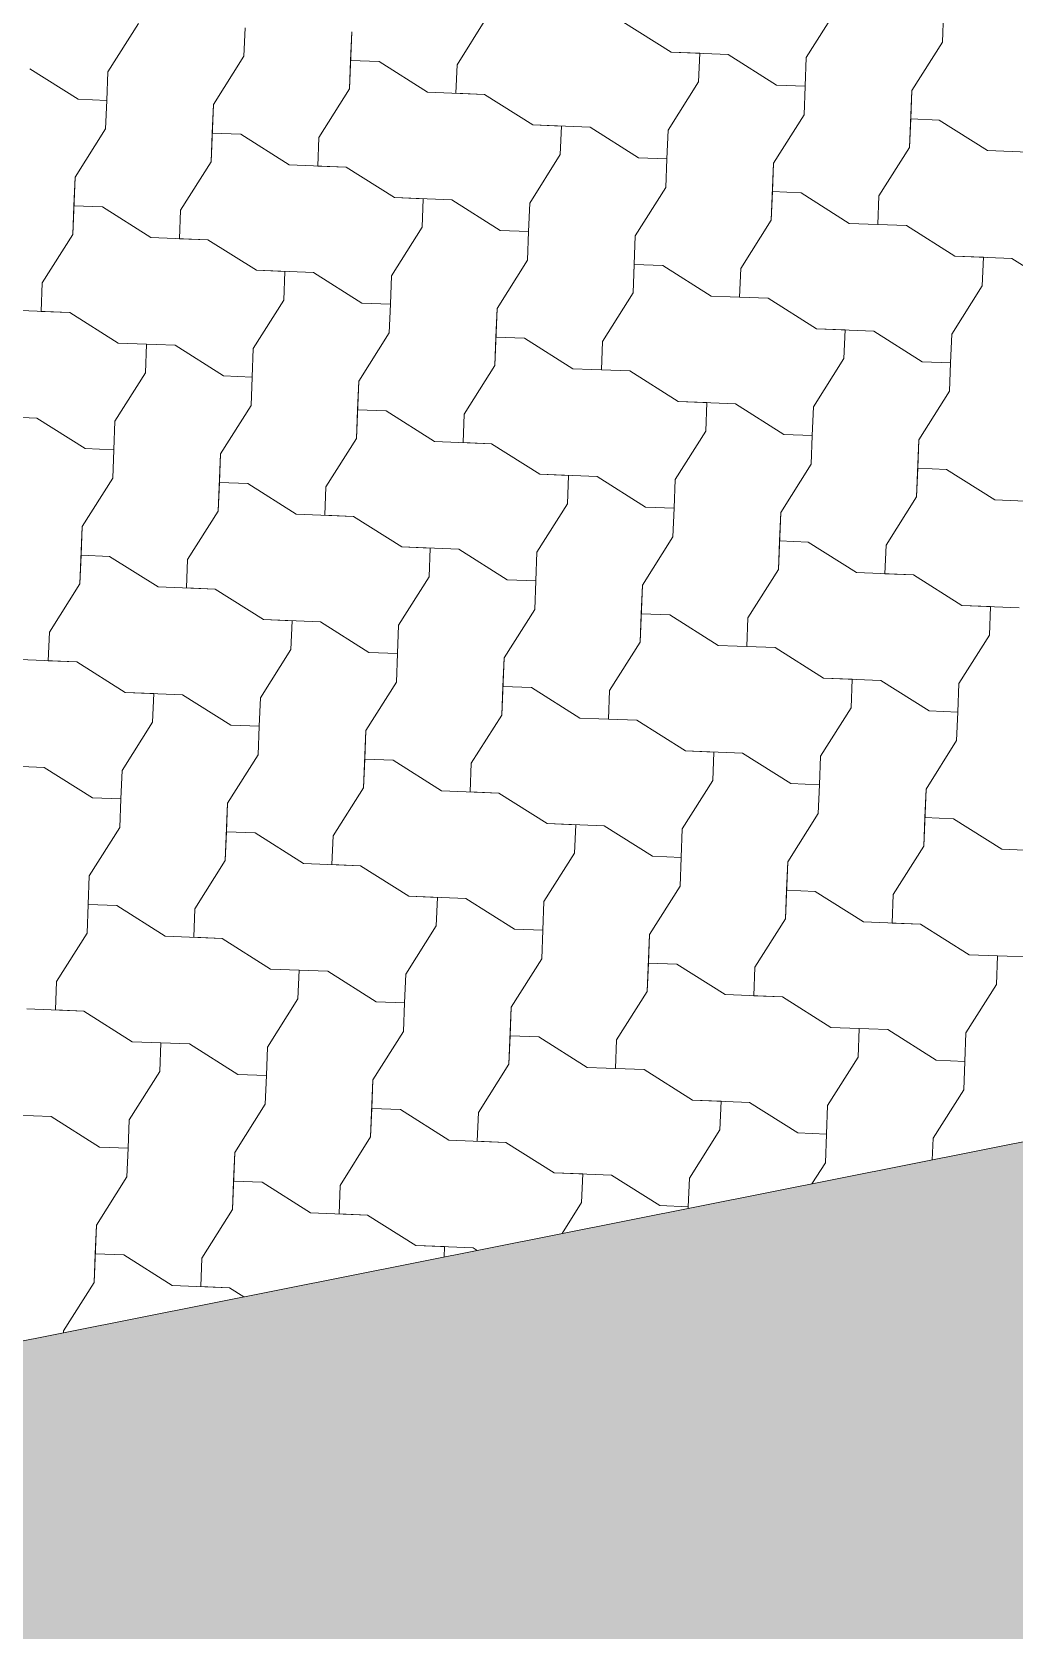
# Model space of a CAD drawing. Header units: metres. Extents: x -111189 to -108577, y -72951 to -72647.
# Drawn here: x -110702.288 to -110701.399, y -72943.309 to -72941.863 of the extents above; entities that cross this region are included whole.
import ezdxf

# ---------------------------------------------------------------- set-up
doc = ezdxf.new("R2010")
doc.units = ezdxf.units.M
doc.header["$MEASUREMENT"] = 0
doc.set_wipeout_variables(frame=1)
doc.linetypes.add('Dot & Dashed', pattern=[0.670278, 0.3175, -0.176389, 0, -0.176389])
doc.linetypes.add('Wipeout_Contour', pattern=[1, 0, -1])
for name, color, linetype in [('Planta Piso -1_1_01 - TERRENO PROPOSTO', 7, 'Continuous'), ('Planta Piso RC_1_0', 7, 'Continuous'), ('Planta Piso RC_1_02 - ESTRADAS', 7, 'Continuous'), ('Planta Piso RC_1_02 - PASSEIOS', 7, 'Continuous')]:
    doc.layers.add(name, color=color, linetype=linetype)

# ---------------------------------------------------------------- blocks, each defined once
blk = doc.blocks.new('*X142', base_point=(-110724.9594, -72968.689))
at = {"layer": 'Planta Piso RC_1_02 - PASSEIOS', "color": 253, "linetype": 'Continuous', "lineweight": 9, "ltscale": 1000}
for p, q in [((-110702.2197, -72941.899), (-110702.1921, -72941.8553)), ((-110701.9035, -72941.8926), (-110701.8759, -72941.8488)), ((-110701.9035, -72941.8926), (-110701.8759, -72941.8488)), ((-110701.7535, -72941.8537), (-110701.7098, -72941.8813)), ((-110701.7535, -72941.8537), (-110701.7098, -72941.8813)), ((-110701.5874, -72941.8862), (-110701.5597, -72941.8424)), ((-110701.4642, -72941.8721), (-110701.4632, -72941.8462)), ((-110701.4642, -72941.8721), (-110701.4632, -72941.8462)), ((-110702.0966, -72941.885), (-110702.0955, -72941.8591)), ((-110702.0966, -72941.885), (-110702.0955, -72941.8591)), ((-110702.0011, -72941.9146), (-110701.999, -72941.8629)), ((-110701.999, -72941.8629), (-110702.0001, -72941.8888)), ((-110702.1242, -72941.9287), (-110702.0966, -72941.885)), ((-110702.1242, -72941.9287), (-110702.0966, -72941.885)), ((-110701.7098, -72941.8813), (-110701.6839, -72941.8823)), ((-110701.7098, -72941.8813), (-110701.658, -72941.8834)), ((-110701.6849, -72941.9082), (-110701.6839, -72941.8823)), ((-110701.658, -72941.8834), (-110701.6143, -72941.911)), ((-110701.4919, -72941.9159), (-110701.4642, -72941.8721)), ((-110701.4919, -72941.9159), (-110701.4642, -72941.8721)), ((-110702.2904, -72941.8962), (-110702.2466, -72941.9239)), ((-110702.2197, -72941.899), (-110702.2207, -72941.9249)), ((-110702.0011, -72941.9146), (-110702.0001, -72941.8888)), ((-110701.9742, -72941.8898), (-110702.0001, -72941.8888)), ((-110701.9742, -72941.8898), (-110701.9304, -72941.9174)), ((-110701.9035, -72941.8926), (-110701.9046, -72941.9185)), ((-110701.9035, -72941.8926), (-110701.9046, -72941.9185)), ((-110701.5874, -72941.8862), (-110701.5884, -72941.912)), ((-110701.7126, -72941.952), (-110701.6849, -72941.9082)), ((-110701.6143, -72941.911), (-110701.5884, -72941.912)), ((-110701.5894, -72941.9379), (-110701.5884, -72941.912)), ((-110701.5894, -72941.9379), (-110701.5884, -72941.912)), ((-110702.2466, -72941.9239), (-110702.2207, -72941.9249)), ((-110702.2218, -72941.9508), (-110702.2207, -72941.9249)), ((-110702.2218, -72941.9508), (-110702.2207, -72941.9249)), ((-110702.0287, -72941.9584), (-110702.0011, -72941.9146)), ((-110702.0287, -72941.9584), (-110702.0011, -72941.9146)), ((-110701.9304, -72941.9174), (-110701.8787, -72941.9195)), ((-110701.8787, -72941.9195), (-110701.9046, -72941.9185)), ((-110701.8787, -72941.9195), (-110701.8349, -72941.9471)), ((-110701.8787, -72941.9195), (-110701.8349, -72941.9471)), ((-110701.4939, -72941.9676), (-110701.4919, -72941.9159)), ((-110701.4919, -72941.9159), (-110701.4929, -72941.9417)), ((-110702.1263, -72941.9805), (-110702.1242, -72941.9287)), ((-110702.1242, -72941.9287), (-110702.1252, -72941.9546)), ((-110701.6171, -72941.9817), (-110701.5894, -72941.9379)), ((-110701.6171, -72941.9817), (-110701.5894, -72941.9379)), ((-110701.4939, -72941.9676), (-110701.4929, -72941.9417)), ((-110701.467, -72941.9427), (-110701.4929, -72941.9417)), ((-110701.467, -72941.9427), (-110701.4233, -72941.9704)), ((-110702.2494, -72941.9945), (-110702.2218, -72941.9508)), ((-110702.2494, -72941.9945), (-110702.2218, -72941.9508)), ((-110702.1263, -72941.9805), (-110702.1252, -72941.9546)), ((-110702.0994, -72941.9556), (-110702.1252, -72941.9546)), ((-110702.0994, -72941.9556), (-110702.0556, -72941.9833)), ((-110701.8349, -72941.9471), (-110701.8091, -72941.9482)), ((-110701.8349, -72941.9471), (-110701.7832, -72941.9492)), ((-110701.8101, -72941.974), (-110701.8091, -72941.9482)), ((-110701.7832, -72941.9492), (-110701.7394, -72941.9768)), ((-110701.7126, -72941.952), (-110701.7136, -72941.9778)), ((-110702.0287, -72941.9584), (-110702.0297, -72941.9843)), ((-110702.0287, -72941.9584), (-110702.0297, -72941.9843)), ((-110701.5216, -72942.0113), (-110701.4939, -72941.9676)), ((-110701.5216, -72942.0113), (-110701.4939, -72941.9676)), ((-110701.4233, -72941.9704), (-110701.3716, -72941.9724)), ((-110702.1539, -72942.0242), (-110702.1263, -72941.9805)), ((-110702.1539, -72942.0242), (-110702.1263, -72941.9805)), ((-110702.0556, -72941.9833), (-110702.0039, -72941.9853)), ((-110702.0039, -72941.9853), (-110702.0297, -72941.9843)), ((-110702.0039, -72941.9853), (-110701.9601, -72942.0129)), ((-110702.0039, -72941.9853), (-110701.9601, -72942.0129)), ((-110701.8377, -72942.0178), (-110701.8101, -72941.974)), ((-110701.7394, -72941.9768), (-110701.7136, -72941.9778)), ((-110701.7146, -72942.0037), (-110701.7136, -72941.9778)), ((-110701.7146, -72942.0037), (-110701.7136, -72941.9778)), ((-110701.6191, -72942.0334), (-110701.6171, -72941.9817)), ((-110701.6171, -72941.9817), (-110701.6181, -72942.0075)), ((-110702.2514, -72942.0463), (-110702.2494, -72941.9945)), ((-110702.2494, -72941.9945), (-110702.2504, -72942.0204)), ((-110701.9601, -72942.0129), (-110701.9342, -72942.014)), ((-110701.9601, -72942.0129), (-110701.9084, -72942.015)), ((-110701.9353, -72942.0398), (-110701.9342, -72942.014)), ((-110701.9084, -72942.015), (-110701.8646, -72942.0426)), ((-110701.7422, -72942.0475), (-110701.7146, -72942.0037)), ((-110701.7422, -72942.0475), (-110701.7146, -72942.0037)), ((-110701.6191, -72942.0334), (-110701.6181, -72942.0075)), ((-110701.5922, -72942.0085), (-110701.6181, -72942.0075)), ((-110701.5922, -72942.0085), (-110701.5485, -72942.0362)), ((-110701.5216, -72942.0113), (-110701.5226, -72942.0372)), ((-110701.5216, -72942.0113), (-110701.5226, -72942.0372)), ((-110702.2514, -72942.0463), (-110702.2504, -72942.0204)), ((-110702.2245, -72942.0214), (-110702.2504, -72942.0204)), ((-110702.2245, -72942.0214), (-110702.1808, -72942.0491)), ((-110702.1539, -72942.0242), (-110702.1549, -72942.0501)), ((-110702.1539, -72942.0242), (-110702.1549, -72942.0501)), ((-110701.8377, -72942.0178), (-110701.8388, -72942.0436)), ((-110701.9629, -72942.0836), (-110701.9353, -72942.0398)), ((-110701.8646, -72942.0426), (-110701.8388, -72942.0436)), ((-110701.8398, -72942.0695), (-110701.8388, -72942.0436)), ((-110701.8398, -72942.0695), (-110701.8388, -72942.0436)), ((-110701.6467, -72942.0772), (-110701.6191, -72942.0334)), ((-110701.6467, -72942.0772), (-110701.6191, -72942.0334)), ((-110701.5485, -72942.0362), (-110701.4967, -72942.0382)), ((-110701.4967, -72942.0382), (-110701.5226, -72942.0372)), ((-110701.4967, -72942.0382), (-110701.453, -72942.0659)), ((-110701.4967, -72942.0382), (-110701.453, -72942.0659)), ((-110702.2791, -72942.09), (-110702.2514, -72942.0463)), ((-110702.2791, -72942.09), (-110702.2514, -72942.0463)), ((-110702.1808, -72942.0491), (-110702.1291, -72942.0511)), ((-110702.1291, -72942.0511), (-110702.1549, -72942.0501)), ((-110702.1291, -72942.0511), (-110702.0853, -72942.0787)), ((-110702.1291, -72942.0511), (-110702.0853, -72942.0787)), ((-110701.7443, -72942.0992), (-110701.7422, -72942.0475)), ((-110701.7422, -72942.0475), (-110701.7433, -72942.0733)), ((-110701.8674, -72942.1133), (-110701.8398, -72942.0695)), ((-110701.8674, -72942.1133), (-110701.8398, -72942.0695)), ((-110701.453, -72942.0659), (-110701.4271, -72942.0669)), ((-110701.453, -72942.0659), (-110701.4012, -72942.0679)), ((-110701.4281, -72942.0928), (-110701.4271, -72942.0669)), ((-110701.4012, -72942.0679), (-110701.3575, -72942.0956)), ((-110702.0853, -72942.0787), (-110702.0594, -72942.0798)), ((-110702.0853, -72942.0787), (-110702.0336, -72942.0808)), ((-110702.0605, -72942.1056), (-110702.0594, -72942.0798)), ((-110702.0336, -72942.0808), (-110701.9898, -72942.1084)), ((-110701.9629, -72942.0836), (-110701.9639, -72942.1095)), ((-110701.7443, -72942.0992), (-110701.7433, -72942.0733)), ((-110701.7174, -72942.0744), (-110701.7433, -72942.0733)), ((-110701.7174, -72942.0744), (-110701.6736, -72942.102)), ((-110701.6467, -72942.0772), (-110701.6478, -72942.103)), ((-110701.6467, -72942.0772), (-110701.6478, -72942.103)), ((-110702.2791, -72942.09), (-110702.2801, -72942.1159)), ((-110702.2791, -72942.09), (-110702.2801, -72942.1159)), ((-110701.7719, -72942.143), (-110701.7443, -72942.0992)), ((-110701.7719, -72942.143), (-110701.7443, -72942.0992)), ((-110701.6736, -72942.102), (-110701.6219, -72942.104)), ((-110701.4558, -72942.1365), (-110701.4281, -72942.0928)), ((-110702.306, -72942.1149), (-110702.2542, -72942.1169)), ((-110702.2542, -72942.1169), (-110702.2801, -72942.1159)), ((-110702.0881, -72942.1494), (-110702.0605, -72942.1056)), ((-110701.9898, -72942.1084), (-110701.9639, -72942.1095)), ((-110701.965, -72942.1353), (-110701.9639, -72942.1095)), ((-110701.965, -72942.1353), (-110701.9639, -72942.1095)), ((-110701.8695, -72942.165), (-110701.8674, -72942.1133)), ((-110701.8674, -72942.1133), (-110701.8684, -72942.1391)), ((-110701.6219, -72942.104), (-110701.6478, -72942.103)), ((-110701.6219, -72942.104), (-110701.5781, -72942.1317)), ((-110701.6219, -72942.104), (-110701.5781, -72942.1317)), ((-110702.2542, -72942.1169), (-110702.2105, -72942.1446)), ((-110702.2542, -72942.1169), (-110702.2105, -72942.1446)), ((-110702.2105, -72942.1446), (-110702.1846, -72942.1456)), ((-110702.2105, -72942.1446), (-110702.1587, -72942.1466)), ((-110701.9926, -72942.1791), (-110701.965, -72942.1353)), ((-110701.9926, -72942.1791), (-110701.965, -72942.1353)), ((-110701.8695, -72942.165), (-110701.8684, -72942.1391)), ((-110701.8426, -72942.1402), (-110701.8684, -72942.1391)), ((-110701.8426, -72942.1402), (-110701.7988, -72942.1678)), ((-110701.7719, -72942.143), (-110701.7729, -72942.1688)), ((-110701.7719, -72942.143), (-110701.7729, -72942.1688)), ((-110701.5781, -72942.1317), (-110701.5523, -72942.1327)), ((-110701.5781, -72942.1317), (-110701.5264, -72942.1337)), ((-110701.5533, -72942.1586), (-110701.5523, -72942.1327)), ((-110701.5264, -72942.1337), (-110701.4826, -72942.1614)), ((-110701.4558, -72942.1365), (-110701.4568, -72942.1624)), ((-110702.1856, -72942.1714), (-110702.1846, -72942.1456)), ((-110702.1587, -72942.1466), (-110702.115, -72942.1742)), ((-110702.0881, -72942.1494), (-110702.0891, -72942.1753)), ((-110701.5809, -72942.2023), (-110701.5533, -72942.1586)), ((-110702.2133, -72942.2152), (-110702.1856, -72942.1714)), ((-110702.115, -72942.1742), (-110702.0891, -72942.1753)), ((-110701.8971, -72942.2088), (-110701.8695, -72942.165)), ((-110701.8971, -72942.2088), (-110701.8695, -72942.165)), ((-110701.7988, -72942.1678), (-110701.7471, -72942.1698)), ((-110701.7471, -72942.1698), (-110701.7729, -72942.1688)), ((-110701.7471, -72942.1698), (-110701.7033, -72942.1975)), ((-110701.7471, -72942.1698), (-110701.7033, -72942.1975)), ((-110701.4826, -72942.1614), (-110701.4568, -72942.1624)), ((-110701.4578, -72942.1882), (-110701.4568, -72942.1624)), ((-110701.4578, -72942.1882), (-110701.4568, -72942.1624)), ((-110702.0901, -72942.2011), (-110702.0891, -72942.1753)), ((-110702.0901, -72942.2011), (-110702.0891, -72942.1753)), ((-110701.9946, -72942.2308), (-110701.9926, -72942.1791)), ((-110701.9926, -72942.1791), (-110701.9936, -72942.2049)), ((-110701.4854, -72942.232), (-110701.4578, -72942.1882)), ((-110701.4854, -72942.232), (-110701.4578, -72942.1882)), ((-110702.1178, -72942.2449), (-110702.0901, -72942.2011)), ((-110702.1178, -72942.2449), (-110702.0901, -72942.2011)), ((-110701.7033, -72942.1975), (-110701.6775, -72942.1985)), ((-110701.7033, -72942.1975), (-110701.6516, -72942.1995)), ((-110701.6785, -72942.2244), (-110701.6775, -72942.1985)), ((-110701.6516, -72942.1995), (-110701.6078, -72942.2272)), ((-110701.5809, -72942.2023), (-110701.582, -72942.2282)), ((-110702.3356, -72942.2104), (-110702.2839, -72942.2124)), ((-110702.2839, -72942.2124), (-110702.2402, -72942.24)), ((-110702.2133, -72942.2152), (-110702.2143, -72942.2411)), ((-110701.9946, -72942.2308), (-110701.9936, -72942.2049)), ((-110701.9678, -72942.206), (-110701.9936, -72942.2049)), ((-110701.9678, -72942.206), (-110701.924, -72942.2336)), ((-110701.8971, -72942.2088), (-110701.8981, -72942.2346)), ((-110701.8971, -72942.2088), (-110701.8981, -72942.2346)), ((-110702.0223, -72942.2746), (-110701.9946, -72942.2308)), ((-110702.0223, -72942.2746), (-110701.9946, -72942.2308)), ((-110701.7061, -72942.2681), (-110701.6785, -72942.2244)), ((-110701.6078, -72942.2272), (-110701.582, -72942.2282)), ((-110701.583, -72942.2541), (-110701.582, -72942.2282)), ((-110701.583, -72942.2541), (-110701.582, -72942.2282)), ((-110701.4875, -72942.2837), (-110701.4854, -72942.232)), ((-110701.4854, -72942.232), (-110701.4865, -72942.2579)), ((-110702.2402, -72942.24), (-110702.2143, -72942.2411)), ((-110702.2153, -72942.2669), (-110702.2143, -72942.2411)), ((-110702.2153, -72942.2669), (-110702.2143, -72942.2411)), ((-110702.1198, -72942.2966), (-110702.1178, -72942.2449)), ((-110702.1178, -72942.2449), (-110702.1188, -72942.2708)), ((-110701.924, -72942.2336), (-110701.8723, -72942.2357)), ((-110701.8723, -72942.2357), (-110701.8981, -72942.2346)), ((-110701.8723, -72942.2357), (-110701.8285, -72942.2633)), ((-110701.8723, -72942.2357), (-110701.8285, -72942.2633)), ((-110701.6106, -72942.2978), (-110701.583, -72942.2541)), ((-110701.6106, -72942.2978), (-110701.583, -72942.2541)), ((-110701.4875, -72942.2837), (-110701.4865, -72942.2579)), ((-110701.4606, -72942.2589), (-110701.4865, -72942.2579)), ((-110701.4606, -72942.2589), (-110701.4168, -72942.2865)), ((-110702.2429, -72942.3107), (-110702.2153, -72942.2669)), ((-110702.2429, -72942.3107), (-110702.2153, -72942.2669)), ((-110702.1198, -72942.2966), (-110702.1188, -72942.2708)), ((-110702.0929, -72942.2718), (-110702.1188, -72942.2708)), ((-110702.0929, -72942.2718), (-110702.0492, -72942.2994)), ((-110702.0223, -72942.2746), (-110702.0233, -72942.3004)), ((-110702.0223, -72942.2746), (-110702.0233, -72942.3004)), ((-110701.8285, -72942.2633), (-110701.8026, -72942.2643)), ((-110701.8285, -72942.2633), (-110701.7768, -72942.2653)), ((-110701.8037, -72942.2902), (-110701.8026, -72942.2643)), ((-110701.7768, -72942.2653), (-110701.733, -72942.293)), ((-110701.7061, -72942.2681), (-110701.7071, -72942.294)), ((-110701.5151, -72942.3275), (-110701.4875, -72942.2837)), ((-110701.5151, -72942.3275), (-110701.4875, -72942.2837)), ((-110701.4168, -72942.2865), (-110701.3651, -72942.2886)), ((-110702.1475, -72942.3404), (-110702.1198, -72942.2966)), ((-110702.1475, -72942.3404), (-110702.1198, -72942.2966)), ((-110702.0492, -72942.2994), (-110701.9974, -72942.3015)), ((-110701.9974, -72942.3015), (-110702.0233, -72942.3004)), ((-110701.9974, -72942.3015), (-110701.9537, -72942.3291)), ((-110701.9974, -72942.3015), (-110701.9537, -72942.3291)), ((-110701.8313, -72942.3339), (-110701.8037, -72942.2902)), ((-110701.733, -72942.293), (-110701.7071, -72942.294)), ((-110701.7082, -72942.3199), (-110701.7071, -72942.294)), ((-110701.7082, -72942.3199), (-110701.7071, -72942.294)), ((-110701.6127, -72942.3495), (-110701.6106, -72942.2978)), ((-110701.6106, -72942.2978), (-110701.6116, -72942.3237)), ((-110702.245, -72942.3624), (-110702.2429, -72942.3107)), ((-110702.2429, -72942.3107), (-110702.244, -72942.3366)), ((-110701.9537, -72942.3291), (-110701.9278, -72942.3301)), ((-110701.9537, -72942.3291), (-110701.902, -72942.3311)), ((-110701.9288, -72942.356), (-110701.9278, -72942.3301)), ((-110701.902, -72942.3311), (-110701.8582, -72942.3588)), ((-110701.7358, -72942.3636), (-110701.7082, -72942.3199)), ((-110701.7358, -72942.3636), (-110701.7082, -72942.3199)), ((-110701.6127, -72942.3495), (-110701.6116, -72942.3237)), ((-110701.5858, -72942.3247), (-110701.6116, -72942.3237)), ((-110701.5858, -72942.3247), (-110701.542, -72942.3523)), ((-110701.5151, -72942.3275), (-110701.5162, -72942.3534)), ((-110701.5151, -72942.3275), (-110701.5162, -72942.3534)), ((-110702.245, -72942.3624), (-110702.244, -72942.3366)), ((-110702.2181, -72942.3376), (-110702.244, -72942.3366)), ((-110702.2181, -72942.3376), (-110702.1743, -72942.3652)), ((-110702.1475, -72942.3404), (-110702.1485, -72942.3662)), ((-110702.1475, -72942.3404), (-110702.1485, -72942.3662)), ((-110701.8313, -72942.3339), (-110701.8323, -72942.3598)), ((-110701.9565, -72942.3998), (-110701.9288, -72942.356)), ((-110701.8582, -72942.3588), (-110701.8323, -72942.3598)), ((-110701.8333, -72942.3857), (-110701.8323, -72942.3598)), ((-110701.8333, -72942.3857), (-110701.8323, -72942.3598)), ((-110701.6403, -72942.3933), (-110701.6127, -72942.3495)), ((-110701.6403, -72942.3933), (-110701.6127, -72942.3495)), ((-110701.542, -72942.3523), (-110701.4903, -72942.3544)), ((-110701.4903, -72942.3544), (-110701.5162, -72942.3534)), ((-110701.4903, -72942.3544), (-110701.4465, -72942.382)), ((-110701.4903, -72942.3544), (-110701.4465, -72942.382)), ((-110702.2726, -72942.4062), (-110702.245, -72942.3624)), ((-110702.2726, -72942.4062), (-110702.245, -72942.3624)), ((-110702.1743, -72942.3652), (-110702.1226, -72942.3673)), ((-110702.1226, -72942.3673), (-110702.1485, -72942.3662)), ((-110702.1226, -72942.3673), (-110702.0789, -72942.3949)), ((-110702.1226, -72942.3673), (-110702.0789, -72942.3949)), ((-110701.7379, -72942.4154), (-110701.7358, -72942.3636)), ((-110701.7358, -72942.3636), (-110701.7368, -72942.3895)), ((-110701.861, -72942.4294), (-110701.8333, -72942.3857)), ((-110701.861, -72942.4294), (-110701.8333, -72942.3857)), ((-110701.7379, -72942.4154), (-110701.7368, -72942.3895)), ((-110701.711, -72942.3905), (-110701.7368, -72942.3895)), ((-110701.711, -72942.3905), (-110701.6672, -72942.4182)), ((-110701.4465, -72942.382), (-110701.4207, -72942.3831)), ((-110701.4465, -72942.382), (-110701.3948, -72942.3841)), ((-110701.4217, -72942.4089), (-110701.4207, -72942.3831)), ((-110702.0789, -72942.3949), (-110702.053, -72942.3959)), ((-110702.0789, -72942.3949), (-110702.0271, -72942.397)), ((-110702.054, -72942.4218), (-110702.053, -72942.3959)), ((-110702.0271, -72942.397), (-110701.9834, -72942.4246)), ((-110701.9565, -72942.3998), (-110701.9575, -72942.4256)), ((-110701.6403, -72942.3933), (-110701.6413, -72942.4192)), ((-110701.6403, -72942.3933), (-110701.6413, -72942.4192)), ((-110702.2726, -72942.4062), (-110702.2737, -72942.4321)), ((-110702.2726, -72942.4062), (-110702.2737, -72942.4321)), ((-110701.7655, -72942.4591), (-110701.7379, -72942.4154)), ((-110701.7655, -72942.4591), (-110701.7379, -72942.4154)), ((-110701.6672, -72942.4182), (-110701.6155, -72942.4202)), ((-110701.6155, -72942.4202), (-110701.6413, -72942.4192)), ((-110701.6155, -72942.4202), (-110701.5717, -72942.4478)), ((-110701.6155, -72942.4202), (-110701.5717, -72942.4478)), ((-110701.4493, -72942.4527), (-110701.4217, -72942.4089)), ((-110702.2995, -72942.431), (-110702.2478, -72942.4331)), ((-110702.2478, -72942.4331), (-110702.2737, -72942.4321)), ((-110702.2478, -72942.4331), (-110702.204, -72942.4607)), ((-110702.2478, -72942.4331), (-110702.204, -72942.4607)), ((-110702.0816, -72942.4656), (-110702.054, -72942.4218)), ((-110701.9834, -72942.4246), (-110701.9575, -72942.4256)), ((-110701.9585, -72942.4515), (-110701.9575, -72942.4256)), ((-110701.9585, -72942.4515), (-110701.9575, -72942.4256)), ((-110701.863, -72942.4812), (-110701.861, -72942.4294)), ((-110701.861, -72942.4294), (-110701.862, -72942.4553)), ((-110701.5717, -72942.4478), (-110701.5458, -72942.4489)), ((-110701.5717, -72942.4478), (-110701.52, -72942.4499)), ((-110701.5469, -72942.4747), (-110701.5458, -72942.4489)), ((-110702.204, -72942.4607), (-110702.1782, -72942.4617)), ((-110702.204, -72942.4607), (-110702.1523, -72942.4628)), ((-110702.1792, -72942.4876), (-110702.1782, -72942.4617)), ((-110702.1523, -72942.4628), (-110702.1085, -72942.4904)), ((-110701.9862, -72942.4952), (-110701.9585, -72942.4515)), ((-110701.9862, -72942.4952), (-110701.9585, -72942.4515)), ((-110701.863, -72942.4812), (-110701.862, -72942.4553)), ((-110701.8361, -72942.4563), (-110701.862, -72942.4553)), ((-110701.8361, -72942.4563), (-110701.7924, -72942.484)), ((-110701.7655, -72942.4591), (-110701.7665, -72942.485)), ((-110701.7655, -72942.4591), (-110701.7665, -72942.485)), ((-110701.52, -72942.4499), (-110701.4762, -72942.4775)), ((-110701.4493, -72942.4527), (-110701.4503, -72942.4785)), ((-110702.0816, -72942.4656), (-110702.0827, -72942.4914)), ((-110701.5745, -72942.5185), (-110701.5469, -72942.4747)), ((-110701.4762, -72942.4775), (-110701.4503, -72942.4785)), ((-110702.2068, -72942.5314), (-110702.1792, -72942.4876)), ((-110702.1085, -72942.4904), (-110702.0827, -72942.4914)), ((-110702.0837, -72942.5173), (-110702.0827, -72942.4914)), ((-110702.0837, -72942.5173), (-110702.0827, -72942.4914)), ((-110701.8907, -72942.5249), (-110701.863, -72942.4812)), ((-110701.8907, -72942.5249), (-110701.863, -72942.4812)), ((-110701.7924, -72942.484), (-110701.7407, -72942.486)), ((-110701.7407, -72942.486), (-110701.7665, -72942.485)), ((-110701.7407, -72942.486), (-110701.6969, -72942.5136)), ((-110701.7407, -72942.486), (-110701.6969, -72942.5136)), ((-110701.4514, -72942.5044), (-110701.4503, -72942.4785)), ((-110701.4514, -72942.5044), (-110701.4503, -72942.4785)), ((-110701.9882, -72942.547), (-110701.9862, -72942.4952)), ((-110701.9862, -72942.4952), (-110701.9872, -72942.5211)), ((-110701.479, -72942.5482), (-110701.4514, -72942.5044)), ((-110701.479, -72942.5482), (-110701.4514, -72942.5044)), ((-110702.1113, -72942.5611), (-110702.0837, -72942.5173)), ((-110702.1113, -72942.5611), (-110702.0837, -72942.5173)), ((-110701.9882, -72942.547), (-110701.9872, -72942.5211)), ((-110701.9613, -72942.5221), (-110701.9872, -72942.5211)), ((-110701.6969, -72942.5136), (-110701.671, -72942.5147)), ((-110701.6969, -72942.5136), (-110701.6452, -72942.5157)), ((-110701.672, -72942.5405), (-110701.671, -72942.5147)), ((-110701.6452, -72942.5157), (-110701.6014, -72942.5433)), ((-110701.5745, -72942.5185), (-110701.5755, -72942.5444)), ((-110702.3292, -72942.5265), (-110702.2775, -72942.5286)), ((-110702.2775, -72942.5286), (-110702.2337, -72942.5562)), ((-110702.2068, -72942.5314), (-110702.2079, -72942.5572)), ((-110701.9613, -72942.5221), (-110701.9176, -72942.5498)), ((-110701.8907, -72942.5249), (-110701.8917, -72942.5508)), ((-110701.8907, -72942.5249), (-110701.8917, -72942.5508)), ((-110702.0158, -72942.5907), (-110701.9882, -72942.547)), ((-110702.0158, -72942.5907), (-110701.9882, -72942.547)), ((-110701.9176, -72942.5498), (-110701.8658, -72942.5518)), ((-110701.6997, -72942.5843), (-110701.672, -72942.5405)), ((-110701.6014, -72942.5433), (-110701.5755, -72942.5444)), ((-110701.5766, -72942.5702), (-110701.5755, -72942.5444)), ((-110701.5766, -72942.5702), (-110701.5755, -72942.5444)), ((-110701.4811, -72942.5999), (-110701.479, -72942.5482)), ((-110701.479, -72942.5482), (-110701.48, -72942.574)), ((-110702.2337, -72942.5562), (-110702.2079, -72942.5572)), ((-110702.2089, -72942.5831), (-110702.2079, -72942.5572)), ((-110702.2089, -72942.5831), (-110702.2079, -72942.5572)), ((-110702.1134, -72942.6128), (-110702.1113, -72942.5611)), ((-110702.1113, -72942.5611), (-110702.1124, -72942.5869)), ((-110701.8658, -72942.5518), (-110701.8917, -72942.5508)), ((-110701.8658, -72942.5518), (-110701.8221, -72942.5795)), ((-110701.8658, -72942.5518), (-110701.8221, -72942.5795)), ((-110701.6042, -72942.614), (-110701.5766, -72942.5702)), ((-110701.6042, -72942.614), (-110701.5766, -72942.5702)), ((-110701.4811, -72942.5999), (-110701.48, -72942.574)), ((-110701.4542, -72942.5751), (-110701.48, -72942.574)), ((-110701.4542, -72942.5751), (-110701.4104, -72942.6027)), ((-110702.2365, -72942.6269), (-110702.2089, -72942.5831)), ((-110702.2365, -72942.6269), (-110702.2089, -72942.5831)), ((-110702.1134, -72942.6128), (-110702.1124, -72942.5869)), ((-110702.0865, -72942.5879), (-110702.1124, -72942.5869)), ((-110702.0865, -72942.5879), (-110702.0427, -72942.6156)), ((-110702.0158, -72942.5907), (-110702.0169, -72942.6166)), ((-110702.0158, -72942.5907), (-110702.0169, -72942.6166)), ((-110701.8221, -72942.5795), (-110701.7962, -72942.5805)), ((-110701.8221, -72942.5795), (-110701.7703, -72942.5815)), ((-110701.7972, -72942.6063), (-110701.7962, -72942.5805)), ((-110701.7703, -72942.5815), (-110701.7266, -72942.6091)), ((-110701.6997, -72942.5843), (-110701.7007, -72942.6102)), ((-110701.8249, -72942.6501), (-110701.7972, -72942.6063)), ((-110701.5087, -72942.6437), (-110701.4811, -72942.5999)), ((-110701.5087, -72942.6437), (-110701.4811, -72942.5999)), ((-110701.4104, -72942.6027), (-110701.3587, -72942.6047)), ((-110702.141, -72942.6565), (-110702.1134, -72942.6128)), ((-110702.141, -72942.6565), (-110702.1134, -72942.6128)), ((-110702.0427, -72942.6156), (-110701.991, -72942.6176)), ((-110701.991, -72942.6176), (-110702.0169, -72942.6166)), ((-110701.991, -72942.6176), (-110701.9472, -72942.6453)), ((-110701.991, -72942.6176), (-110701.9472, -72942.6453)), ((-110701.7266, -72942.6091), (-110701.7007, -72942.6102)), ((-110701.7017, -72942.636), (-110701.7007, -72942.6102)), ((-110701.7017, -72942.636), (-110701.7007, -72942.6102)), ((-110701.6062, -72942.6657), (-110701.6042, -72942.614)), ((-110701.6042, -72942.614), (-110701.6052, -72942.6398)), ((-110702.2386, -72942.6786), (-110702.2365, -72942.6269)), ((-110702.2365, -72942.6269), (-110702.2375, -72942.6527)), ((-110701.7294, -72942.6798), (-110701.7017, -72942.636)), ((-110701.7294, -72942.6798), (-110701.7017, -72942.636)), ((-110701.9472, -72942.6453), (-110701.9214, -72942.6463)), ((-110701.9472, -72942.6453), (-110701.8955, -72942.6473)), ((-110701.9224, -72942.6721), (-110701.9214, -72942.6463)), ((-110701.8955, -72942.6473), (-110701.8517, -72942.6749)), ((-110701.8249, -72942.6501), (-110701.8259, -72942.676)), ((-110701.6062, -72942.6657), (-110701.6052, -72942.6398)), ((-110701.5794, -72942.6409), (-110701.6052, -72942.6398)), ((-110701.5794, -72942.6409), (-110701.5356, -72942.6685)), ((-110701.5087, -72942.6437), (-110701.5097, -72942.6695)), ((-110701.5087, -72942.6437), (-110701.5097, -72942.6695)), ((-110702.2386, -72942.6786), (-110702.2375, -72942.6527)), ((-110702.2117, -72942.6537), (-110702.2375, -72942.6527)), ((-110702.2117, -72942.6537), (-110702.1679, -72942.6814)), ((-110702.141, -72942.6565), (-110702.142, -72942.6824)), ((-110702.141, -72942.6565), (-110702.142, -72942.6824)), ((-110701.6339, -72942.7095), (-110701.6062, -72942.6657)), ((-110701.6339, -72942.7095), (-110701.6062, -72942.6657)), ((-110702.2662, -72942.7224), (-110702.2386, -72942.6786)), ((-110702.2662, -72942.7224), (-110702.2386, -72942.6786)), ((-110701.95, -72942.7159), (-110701.9224, -72942.6721)), ((-110701.8517, -72942.6749), (-110701.8259, -72942.676)), ((-110701.8269, -72942.7018), (-110701.8259, -72942.676)), ((-110701.8269, -72942.7018), (-110701.8259, -72942.676)), ((-110701.7314, -72942.7315), (-110701.7294, -72942.6798)), ((-110701.7294, -72942.6798), (-110701.7304, -72942.7057)), ((-110701.5356, -72942.6685), (-110701.4839, -72942.6706)), ((-110701.4839, -72942.6706), (-110701.5097, -72942.6695)), ((-110701.4839, -72942.6706), (-110701.4401, -72942.6982)), ((-110701.4839, -72942.6706), (-110701.4401, -72942.6982)), ((-110702.1679, -72942.6814), (-110702.1162, -72942.6834)), ((-110702.1162, -72942.6834), (-110702.142, -72942.6824)), ((-110702.1162, -72942.6834), (-110702.0724, -72942.7111)), ((-110702.1162, -72942.6834), (-110702.0724, -72942.7111)), ((-110701.8545, -72942.7456), (-110701.8269, -72942.7018)), ((-110701.8545, -72942.7456), (-110701.8269, -72942.7018)), ((-110701.7314, -72942.7315), (-110701.7304, -72942.7057)), ((-110701.7045, -72942.7067), (-110701.7304, -72942.7057)), ((-110701.7045, -72942.7067), (-110701.6608, -72942.7343)), ((-110701.6339, -72942.7095), (-110701.6349, -72942.7353)), ((-110701.6339, -72942.7095), (-110701.6349, -72942.7353)), ((-110701.4401, -72942.6982), (-110701.4142, -72942.6992)), ((-110701.4401, -72942.6982), (-110701.3884, -72942.7002)), ((-110701.4153, -72942.7251), (-110701.4142, -72942.6992)), ((-110702.2662, -72942.7224), (-110702.2672, -72942.7482)), ((-110702.2662, -72942.7224), (-110702.2672, -72942.7482)), ((-110702.0724, -72942.7111), (-110702.0466, -72942.7121)), ((-110702.0724, -72942.7111), (-110702.0207, -72942.7131)), ((-110702.0476, -72942.738), (-110702.0466, -72942.7121)), ((-110702.0207, -72942.7131), (-110701.9769, -72942.7408)), ((-110701.95, -72942.7159), (-110701.9511, -72942.7418)), ((-110702.0752, -72942.7817), (-110702.0476, -72942.738)), ((-110701.7591, -72942.7753), (-110701.7314, -72942.7315)), ((-110701.7591, -72942.7753), (-110701.7314, -72942.7315)), ((-110701.6608, -72942.7343), (-110701.609, -72942.7364)), ((-110701.609, -72942.7364), (-110701.6349, -72942.7353)), ((-110701.609, -72942.7364), (-110701.5653, -72942.764)), ((-110701.609, -72942.7364), (-110701.5653, -72942.764)), ((-110701.4429, -72942.7688), (-110701.4153, -72942.7251)), ((-110702.2931, -72942.7472), (-110702.2414, -72942.7492)), ((-110702.2414, -72942.7492), (-110702.2672, -72942.7482)), ((-110702.2414, -72942.7492), (-110702.1976, -72942.7769)), ((-110702.2414, -72942.7492), (-110702.1976, -72942.7769)), ((-110701.9769, -72942.7408), (-110701.9511, -72942.7418)), ((-110701.9521, -72942.7676), (-110701.9511, -72942.7418)), ((-110701.9521, -72942.7676), (-110701.9511, -72942.7418)), ((-110701.8566, -72942.7973), (-110701.8545, -72942.7456)), ((-110701.8545, -72942.7456), (-110701.8556, -72942.7715)), ((-110701.5653, -72942.764), (-110701.5394, -72942.765)), ((-110701.5653, -72942.764), (-110701.5135, -72942.766)), ((-110701.5404, -72942.7909), (-110701.5394, -72942.765)), ((-110701.5135, -72942.766), (-110701.4698, -72942.7937)), ((-110702.1976, -72942.7769), (-110702.1717, -72942.7779)), ((-110702.1976, -72942.7769), (-110702.1459, -72942.7789)), ((-110702.1728, -72942.8038), (-110702.1717, -72942.7779)), ((-110702.1459, -72942.7789), (-110702.1021, -72942.8066)), ((-110702.0752, -72942.7817), (-110702.0762, -72942.8076)), ((-110701.9797, -72942.8114), (-110701.9521, -72942.7676)), ((-110701.9797, -72942.8114), (-110701.9521, -72942.7676)), ((-110701.8566, -72942.7973), (-110701.8556, -72942.7715)), ((-110701.8297, -72942.7725), (-110701.8556, -72942.7715)), ((-110701.8297, -72942.7725), (-110701.7859, -72942.8001)), ((-110701.7591, -72942.7753), (-110701.7601, -72942.8011)), ((-110701.7591, -72942.7753), (-110701.7601, -72942.8011)), ((-110701.4429, -72942.7688), (-110701.4439, -72942.7947)), ((-110701.5681, -72942.8347), (-110701.5404, -72942.7909)), ((-110701.4698, -72942.7937), (-110701.4439, -72942.7947)), ((-110701.4449, -72942.8206), (-110701.4439, -72942.7947)), ((-110701.4449, -72942.8206), (-110701.4439, -72942.7947)), ((-110702.2004, -72942.8475), (-110702.1728, -72942.8038)), ((-110702.1021, -72942.8066), (-110702.0762, -72942.8076)), ((-110702.0773, -72942.8334), (-110702.0762, -72942.8076)), ((-110702.0773, -72942.8334), (-110702.0762, -72942.8076)), ((-110701.8842, -72942.8411), (-110701.8566, -72942.7973)), ((-110701.8842, -72942.8411), (-110701.8566, -72942.7973)), ((-110701.7859, -72942.8001), (-110701.7342, -72942.8022)), ((-110701.7342, -72942.8022), (-110701.7601, -72942.8011)), ((-110701.7342, -72942.8022), (-110701.6904, -72942.8298)), ((-110701.7342, -72942.8022), (-110701.6904, -72942.8298)), ((-110701.9818, -72942.8631), (-110701.9797, -72942.8114)), ((-110701.9797, -72942.8114), (-110701.9807, -72942.8373)), ((-110701.4726, -72942.8643), (-110701.4449, -72942.8206)), ((-110701.4726, -72942.8643), (-110701.4449, -72942.8206)), ((-110702.1049, -72942.8772), (-110702.0773, -72942.8334)), ((-110702.1049, -72942.8772), (-110702.0773, -72942.8334)), ((-110701.9818, -72942.8631), (-110701.9807, -72942.8373)), ((-110701.9549, -72942.8383), (-110701.9807, -72942.8373)), ((-110701.9549, -72942.8383), (-110701.9111, -72942.8659)), ((-110701.6904, -72942.8298), (-110701.6646, -72942.8308)), ((-110701.6904, -72942.8298), (-110701.6387, -72942.8319)), ((-110701.6656, -72942.8567), (-110701.6646, -72942.8308)), ((-110701.6387, -72942.8319), (-110701.595, -72942.8595)), ((-110701.5681, -72942.8347), (-110701.5691, -72942.8605)), ((-110702.3228, -72942.8427), (-110702.271, -72942.8447)), ((-110702.271, -72942.8447), (-110702.2273, -72942.8724)), ((-110702.2004, -72942.8475), (-110702.2014, -72942.8734)), ((-110701.8842, -72942.8411), (-110701.8853, -72942.867)), ((-110701.8842, -72942.8411), (-110701.8853, -72942.867)), ((-110702.0094, -72942.9069), (-110701.9818, -72942.8631)), ((-110702.0094, -72942.9069), (-110701.9818, -72942.8631)), ((-110701.9111, -72942.8659), (-110701.8594, -72942.868)), ((-110701.8594, -72942.868), (-110701.8853, -72942.867)), ((-110701.8594, -72942.868), (-110701.8156, -72942.8956)), ((-110701.8594, -72942.868), (-110701.8156, -72942.8956)), ((-110701.6932, -72942.9005), (-110701.6656, -72942.8567)), ((-110701.595, -72942.8595), (-110701.5691, -72942.8605)), ((-110701.5701, -72942.8864), (-110701.5691, -72942.8605)), ((-110701.5701, -72942.8864), (-110701.5691, -72942.8605)), ((-110701.4734, -72942.884), (-110701.4726, -72942.8643)), ((-110701.4726, -72942.8643), (-110701.4734, -72942.884)), ((-110702.2273, -72942.8724), (-110702.2014, -72942.8734)), ((-110702.2024, -72942.8993), (-110702.2014, -72942.8734)), ((-110702.2024, -72942.8993), (-110702.2014, -72942.8734)), ((-110702.1069, -72942.9289), (-110702.1049, -72942.8772)), ((-110702.1049, -72942.8772), (-110702.1059, -72942.9031)), ((-110701.8156, -72942.8956), (-110701.7898, -72942.8966)), ((-110701.8156, -72942.8956), (-110701.7639, -72942.8977)), ((-110701.7908, -72942.9225), (-110701.7898, -72942.8966)), ((-110701.5823, -72942.9056), (-110701.5701, -72942.8864)), ((-110701.5823, -72942.9056), (-110701.5701, -72942.8864)), ((-110702.2301, -72942.943), (-110702.2024, -72942.8993)), ((-110702.2301, -72942.943), (-110702.2024, -72942.8993)), ((-110702.1069, -72942.9289), (-110702.1059, -72942.9031)), ((-110702.0801, -72942.9041), (-110702.1059, -72942.9031)), ((-110702.0801, -72942.9041), (-110702.0363, -72942.9317)), ((-110702.0094, -72942.9069), (-110702.0104, -72942.9328)), ((-110702.0094, -72942.9069), (-110702.0104, -72942.9328)), ((-110701.7639, -72942.8977), (-110701.7201, -72942.9253)), ((-110701.6932, -72942.9005), (-110701.6943, -72942.9263)), ((-110701.8085, -72942.9506), (-110701.7908, -72942.9225)), ((-110701.7201, -72942.9253), (-110701.6943, -72942.9263)), ((-110701.6943, -72942.9279), (-110701.6943, -72942.9263)), ((-110701.6943, -72942.9279), (-110701.6943, -72942.9263)), ((-110702.1346, -72942.9727), (-110702.1069, -72942.9289)), ((-110702.1346, -72942.9727), (-110702.1069, -72942.9289)), ((-110702.0363, -72942.9317), (-110701.9846, -72942.9338)), ((-110701.9846, -72942.9338), (-110702.0104, -72942.9328)), ((-110701.9846, -72942.9338), (-110701.9408, -72942.9614)), ((-110701.9846, -72942.9338), (-110701.9408, -72942.9614)), ((-110702.2321, -72942.9947), (-110702.2301, -72942.943)), ((-110702.2301, -72942.943), (-110702.2311, -72942.9689)), ((-110702.2321, -72942.9947), (-110702.2311, -72942.9689)), ((-110702.2052, -72942.9699), (-110702.2311, -72942.9689)), ((-110701.9408, -72942.9614), (-110701.9149, -72942.9624)), ((-110701.9408, -72942.9614), (-110701.8891, -72942.9635)), ((-110701.9153, -72942.9718), (-110701.9149, -72942.9624)), ((-110701.8891, -72942.9635), (-110701.8853, -72942.9658)), ((-110702.2052, -72942.9699), (-110702.1615, -72942.9975)), ((-110702.1346, -72942.9727), (-110702.1356, -72942.9986)), ((-110702.1346, -72942.9727), (-110702.1356, -72942.9986)), ((-110702.2598, -72943.0385), (-110702.2321, -72942.9947)), ((-110702.2598, -72943.0385), (-110702.2321, -72942.9947)), ((-110702.1615, -72942.9975), (-110702.1097, -72942.9996)), ((-110702.1097, -72942.9996), (-110702.1356, -72942.9986)), ((-110702.1097, -72942.9996), (-110702.0967, -72943.0079)), ((-110702.1097, -72942.9996), (-110702.0967, -72943.0079)), ((-110702.2598, -72943.0385), (-110702.2598, -72943.0403)), ((-110702.2598, -72943.0385), (-110702.2598, -72943.0403))]:
    blk.add_line(p, q, dxfattribs=at)

msp = doc.modelspace()

# ---------------------------------------------------------------- hatches: boundary and pattern name
at = {"layer": 'Planta Piso -1_1_01 - TERRENO PROPOSTO', "linetype": 'Continuous', "lineweight": 0, "true_color": 0x939598, "transparency": 33554539}
msp.add_hatch(color=252, dxfattribs=at).paths.add_polyline_path([(-110716.1489, -72951.1828), (-110709.7704, -72951.1828), (-110707.2851, -72950.6884), (-110697.2442, -72948.691), (-110696.1017, -72948.4637), (-110692.2826, -72947.704), (-110690.7566, -72947.4005), (-110690.7566, -72940.7538), (-110693.5535, -72941.3098), (-110697.2426, -72942.043), (-110706.1492, -72943.8134), (-110708.5565, -72944.2918), (-110709.7562, -72944.5303), (-110713.5716, -72945.2887), (-110716.1489, -72945.801)])

# ---------------------------------------------------------------- linework, layer by layer
at = {"layer": 'Planta Piso RC_1_02 - ESTRADAS', "color": 7, "linetype": 'Continuous', "lineweight": 13, "ltscale": 1000, "flags": 128}
msp.add_lwpolyline([(-110716.1489, -72945.801), (-110713.5716, -72945.2887), (-110709.7562, -72944.5303), (-110708.5565, -72944.2918), (-110706.1492, -72943.8134), (-110697.2426, -72942.043), (-110693.5535, -72941.3098), (-110690.7566, -72940.7538)], dxfattribs=at)

# ---------------------------------------------------------------- next in the draw order: wipeouts: each hides what was drawn before it
at = {"color": 254, "linetype": 'Wipeout_Contour', "lineweight": 0, "ltscale": 1856047.595941045}
msp.add_wipeout([(-110716.1489, -72944.338), (-110716.1489, -72945.801), (-110713.5716, -72945.2887), (-110709.7562, -72944.5303), (-110708.5565, -72944.2918), (-110697.2426, -72942.043), (-110693.5535, -72941.3098), (-110690.7566, -72940.7538), (-110690.7566, -72939.3245), (-110693.8258, -72939.9305), (-110697.5176, -72940.6594), (-110708.8326, -72942.8934), (-110710.0326, -72943.1304), (-110713.8489, -72943.8839)], dxfattribs=at).dxf.layer = 'Planta Piso RC_1_02 - PASSEIOS'

# ---------------------------------------------------------------- next in the draw order: linework, layer by layer
at = {"layer": 'Planta Piso RC_1_02 - PASSEIOS', "color": 7, "linetype": 'Continuous', "lineweight": 13, "ltscale": 1000, "flags": 128}
msp.add_lwpolyline([(-110690.7566, -72940.7538), (-110693.5535, -72941.3098), (-110697.2426, -72942.043), (-110708.5565, -72944.2918), (-110709.7562, -72944.5303), (-110713.5716, -72945.2887), (-110716.1489, -72945.801)], dxfattribs=at)

# ---------------------------------------------------------------- next in the draw order: block references
at = {"layer": 'Planta Piso RC_1_0', "color": 7, "linetype": 'Dot & Dashed', "lineweight": 13, "ltscale": 10}
msp.add_blockref('*X142', (-110724.9594, -72968.689), dxfattribs=at)

doc.saveas('drawing.dxf')
